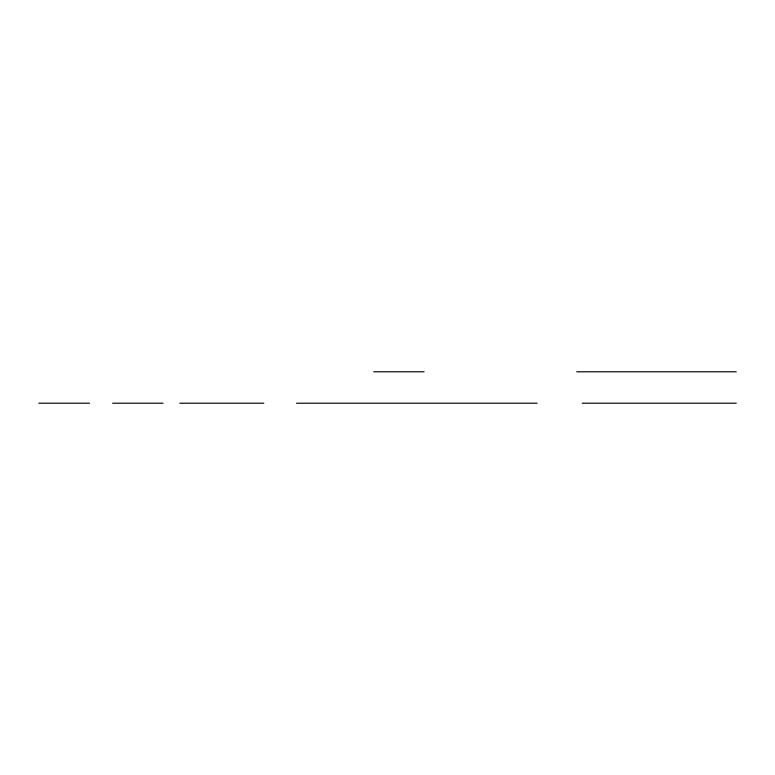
<?xml version="1.0" encoding="UTF-8"?>
<svg xmlns="http://www.w3.org/2000/svg" width="775" height="775" viewBox="0 0 775 775"><rect width="100%" height="100%" fill="white"/><g stroke="black" fill="none" stroke-linecap="round" stroke-linejoin="round"><path stroke-width="1.16" d="M373.715 371.787L424.109 371.787M576.687 371.787L736.25 371.787M38.75 403.213L89.532 403.213M112.666 403.213L163.05 403.213M179.8 403.213L263.781 403.213M296.563 403.213L537.056 403.213M582.199 403.213L736.25 403.213"/></g></svg>
